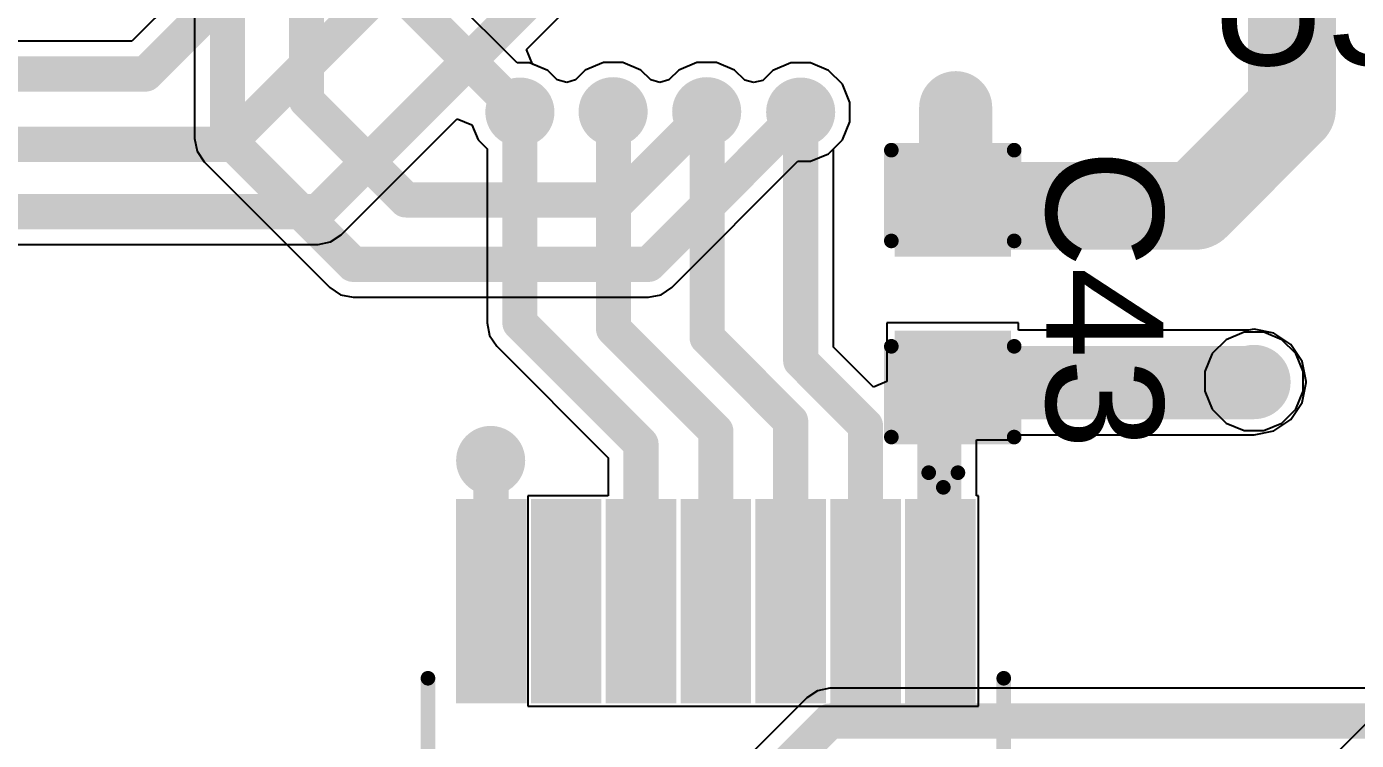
# Model space of a CAD drawing. Header units: millimetres. Extents: x -0.34 to 5.78, y -0.39 to 4.37.
# Drawn here: x 4.7293 to 5.184, y 2.4814 to 2.7252 of the extents above; entities that cross this region are included whole.
import ezdxf

# ---------------------------------------------------------------- set-up
doc = ezdxf.new("R2010")
doc.units = ezdxf.units.MM
doc.header["$MEASUREMENT"] = 0
for name, color, linetype in [('BottomLayer', 5, 'Continuous'), ('BottomSolder', 6, 'Continuous'), ('TopLayer', 1, 'Continuous'), ('TopOverlay', 2, 'Continuous'), ('TopPaste', 8, 'Continuous'), ('TopSolder', 216, 'Continuous'), ('ViaHoleLayer', 16, 'Continuous')]:
    doc.layers.add(name, color=color, linetype=linetype)
doc.styles.add('Arial', font='', dxfattribs={"height": 0.2})
doc.styles.get('Arial').set_extended_font_data('Arial')

# ---------------------------------------------------------------- blocks, each defined once
blk = doc.blocks.new('14_TSSOP_8')
at = {"layer": 'TopLayer'}
for points in [[(-0.1439, 0.08484), (-0.08209, 0.08484), (-0.08209, 0.0687), (-0.1439, 0.0687)], [(0.08209, 0.08484), (0.1439, 0.08484), (0.1439, 0.0687), (0.08209, 0.0687)], [(-0.1439, 0.05925), (-0.08209, 0.05925), (-0.08209, 0.04311), (-0.1439, 0.04311)], [(0.08209, 0.05925), (0.1439, 0.05925), (0.1439, 0.04311), (0.08209, 0.04311)], [(-0.1439, 0.03366), (-0.08209, 0.03366), (-0.08209, 0.01752), (-0.1439, 0.01752)], [(0.08209, 0.03366), (0.1439, 0.03366), (0.1439, 0.01752), (0.08209, 0.01752)], [(-0.1439, 0.00807), (-0.08209, 0.00807), (-0.08209, -0.00807), (-0.1439, -0.00807)], [(0.08209, 0.00807), (0.1439, 0.00807), (0.1439, -0.00807), (0.08209, -0.00807)], [(-0.1439, -0.01752), (-0.08209, -0.01752), (-0.08209, -0.03366), (-0.1439, -0.03366)], [(0.08209, -0.01752), (0.1439, -0.01752), (0.1439, -0.03366), (0.08209, -0.03366)], [(-0.1439, -0.04311), (-0.08209, -0.04311), (-0.08209, -0.05925), (-0.1439, -0.05925)], [(0.08209, -0.04311), (0.1439, -0.04311), (0.1439, -0.05925), (0.08209, -0.05925)], [(-0.1439, -0.0687), (-0.08209, -0.0687), (-0.08209, -0.08484), (-0.1439, -0.08484)], [(0.08209, -0.0687), (0.1439, -0.0687), (0.1439, -0.08484), (0.08209, -0.08484)]]:
    blk.add_hatch(color=1, dxfattribs=at).paths.add_polyline_path(points)
at = {"layer": 'TopPaste'}
for points in [[(-0.1439, 0.08484), (-0.08209, 0.08484), (-0.08209, 0.0687), (-0.1439, 0.0687)], [(0.08209, 0.08484), (0.1439, 0.08484), (0.1439, 0.0687), (0.08209, 0.0687)], [(-0.1439, 0.05925), (-0.08209, 0.05925), (-0.08209, 0.04311), (-0.1439, 0.04311)], [(0.08209, 0.05925), (0.1439, 0.05925), (0.1439, 0.04311), (0.08209, 0.04311)], [(-0.1439, 0.03366), (-0.08209, 0.03366), (-0.08209, 0.01752), (-0.1439, 0.01752)], [(0.08209, 0.03366), (0.1439, 0.03366), (0.1439, 0.01752), (0.08209, 0.01752)], [(-0.1439, 0.00807), (-0.08209, 0.00807), (-0.08209, -0.00807), (-0.1439, -0.00807)], [(0.08209, 0.00807), (0.1439, 0.00807), (0.1439, -0.00807), (0.08209, -0.00807)], [(-0.1439, -0.01752), (-0.08209, -0.01752), (-0.08209, -0.03366), (-0.1439, -0.03366)], [(0.08209, -0.01752), (0.1439, -0.01752), (0.1439, -0.03366), (0.08209, -0.03366)], [(-0.1439, -0.04311), (-0.08209, -0.04311), (-0.08209, -0.05925), (-0.1439, -0.05925)], [(0.08209, -0.04311), (0.1439, -0.04311), (0.1439, -0.05925), (0.08209, -0.05925)], [(-0.1439, -0.0687), (-0.08209, -0.0687), (-0.08209, -0.08484), (-0.1439, -0.08484)], [(0.08209, -0.0687), (0.1439, -0.0687), (0.1439, -0.08484), (0.08209, -0.08484)]]:
    blk.add_hatch(color=8, dxfattribs=at).paths.add_polyline_path(points)
at = {"layer": 'TopSolder'}
for points in [[(-0.1479, 0.08884), (-0.07809, 0.08884), (-0.07809, 0.0647), (-0.1479, 0.0647)], [(0.07809, 0.08884), (0.1479, 0.08884), (0.1479, 0.0647), (0.07809, 0.0647)], [(-0.1479, 0.06325), (-0.07809, 0.06325), (-0.07809, 0.03911), (-0.1479, 0.03911)], [(0.07809, 0.06325), (0.1479, 0.06325), (0.1479, 0.03911), (0.07809, 0.03911)], [(-0.1479, 0.03766), (-0.07809, 0.03766), (-0.07809, 0.01352), (-0.1479, 0.01352)], [(0.07809, 0.03766), (0.1479, 0.03766), (0.1479, 0.01352), (0.07809, 0.01352)], [(-0.1479, 0.01207), (-0.07809, 0.01207), (-0.07809, -0.01207), (-0.1479, -0.01207)], [(0.07809, 0.01207), (0.1479, 0.01207), (0.1479, -0.01207), (0.07809, -0.01207)], [(-0.1479, -0.01352), (-0.07809, -0.01352), (-0.07809, -0.03766), (-0.1479, -0.03766)], [(0.07809, -0.01352), (0.1479, -0.01352), (0.1479, -0.03766), (0.07809, -0.03766)], [(-0.1479, -0.03911), (-0.07809, -0.03911), (-0.07809, -0.06325), (-0.1479, -0.06325)], [(0.07809, -0.03911), (0.1479, -0.03911), (0.1479, -0.06325), (0.07809, -0.06325)], [(-0.1479, -0.0647), (-0.07809, -0.0647), (-0.07809, -0.08884), (-0.1479, -0.08884)], [(0.07809, -0.0647), (0.1479, -0.0647), (0.1479, -0.08884), (0.07809, -0.08884)]]:
    blk.add_hatch(color=216, dxfattribs=at).paths.add_polyline_path(points)
at = {"layer": 'TopOverlay', "const_width": 0.005}
for points in [[(0.08661, 0.09843), (-0.08661, 0.09843)], [(-0.15183, 0.07777), (-0.15683, 0.08277)], [(-0.15683, 0.07277), (-0.15683, 0.08277)], [(-0.15683, 0.07277), (-0.15183, 0.07777)], [(0.08661, -0.09843), (-0.08661, -0.09843)]]:
    blk.add_lwpolyline(points, dxfattribs=at)
at = {"layer": 'TopOverlay', "const_width": 0.0025}
for points in [[(-0.08786, 0.09843, 1), (-0.08536, 0.09843, 1)], [(0.08536, 0.09843, 1), (0.08786, 0.09843, 1)], [(-0.15808, 0.08277, 1), (-0.15558, 0.08277, 1)], [(-0.15808, 0.08277, 1), (-0.15558, 0.08277, 1)], [(-0.15308, 0.07777, 1), (-0.15058, 0.07777, 1)], [(-0.15308, 0.07777, 1), (-0.15058, 0.07777, 1)], [(-0.15808, 0.07277, 1), (-0.15558, 0.07277, 1)], [(-0.15808, 0.07277, 1), (-0.15558, 0.07277, 1)], [(-0.08786, -0.09843, 1), (-0.08536, -0.09843, 1)], [(0.08536, -0.09843, 1), (0.08786, -0.09843, 1)]]:
    blk.add_lwpolyline(points, format="xyb", close=True, dxfattribs=at)
blk = doc.blocks.new('C___0603_107')
at = {"layer": 'TopLayer'}
for points in [[(-0.015, 0.0175), (-0.015, -0.0175), (-0.045, -0.0175), (-0.045, 0.0175)], [(0.045, 0.0175), (0.045, -0.0175), (0.015, -0.0175), (0.015, 0.0175)]]:
    blk.add_hatch(color=1, dxfattribs=at).paths.add_polyline_path(points)
at = {"layer": 'TopPaste'}
for points in [[(-0.015, 0.0175), (-0.015, -0.0175), (-0.045, -0.0175), (-0.045, 0.0175)], [(0.045, 0.0175), (0.045, -0.0175), (0.015, -0.0175), (0.015, 0.0175)]]:
    blk.add_hatch(color=8, dxfattribs=at).paths.add_polyline_path(points)
at = {"layer": 'TopSolder'}
for points in [[(-0.01264, 0.01986), (-0.01264, -0.01986), (-0.04736, -0.01986), (-0.04736, 0.01986)], [(0.04736, 0.01986), (0.04736, -0.01986), (0.01264, -0.01986), (0.01264, 0.01986)]]:
    blk.add_hatch(color=216, dxfattribs=at).paths.add_polyline_path(points)
at = {"layer": 'TopOverlay', "const_width": 0.005}
for points in [[(-0.049, 0.021), (-0.018, 0.021)], [(-0.049, 0.021), (-0.049, -0.021)], [(0.018, 0.021), (0.049, 0.021)], [(0.049, 0.021), (0.049, -0.021)], [(-0.049, -0.021), (-0.018, -0.021)], [(0.018, -0.021), (0.049, -0.021)]]:
    blk.add_lwpolyline(points, dxfattribs=at)
at = {"layer": 'TopOverlay', "const_width": 0.0025}
for points in [[(-0.05025, 0.021, 1), (-0.04775, 0.021, 1)], [(-0.05025, 0.021, 1), (-0.04775, 0.021, 1)], [(-0.01925, 0.021, 1), (-0.01675, 0.021, 1)], [(0.01675, 0.021, 1), (0.01925, 0.021, 1)], [(0.04775, 0.021, 1), (0.05025, 0.021, 1)], [(0.04775, 0.021, 1), (0.05025, 0.021, 1)], [(-0.05025, -0.021, 1), (-0.04775, -0.021, 1)], [(-0.05025, -0.021, 1), (-0.04775, -0.021, 1)], [(-0.01925, -0.021, 1), (-0.01675, -0.021, 1)], [(0.01675, -0.021, 1), (0.01925, -0.021, 1)], [(0.04775, -0.021, 1), (0.05025, -0.021, 1)], [(0.04775, -0.021, 1), (0.05025, -0.021, 1)]]:
    blk.add_lwpolyline(points, format="xyb", close=True, dxfattribs=at)

msp = doc.modelspace()

# ---------------------------------------------------------------- hatches: boundary and pattern name
at = {"layer": 'BottomLayer'}
h = msp.add_hatch(color=5, dxfattribs=at)
edge = h.paths.add_edge_path()
edge.add_arc((4.898, 2.696), 0.01181, 0, 360)
h = msp.add_hatch(color=5, dxfattribs=at)
edge = h.paths.add_edge_path()
edge.add_arc((4.92987, 2.69613), 0.01181, 0, 360)
h = msp.add_hatch(color=5, dxfattribs=at)
edge = h.paths.add_edge_path()
edge.add_arc((4.96187, 2.69613), 0.01181, 0, 360)
h = msp.add_hatch(color=5, dxfattribs=at)
edge = h.paths.add_edge_path()
edge.add_arc((4.994, 2.696), 0.01181, 0, 360)
h = msp.add_hatch(color=5, dxfattribs=at)
edge = h.paths.add_edge_path()
edge.add_arc((5.047, 2.6975), 0.01181, 0, 360)
h = msp.add_hatch(color=5, dxfattribs=at)
edge = h.paths.add_edge_path()
edge.add_arc((5.149, 2.604), 0.01181, 0, 360)
h = msp.add_hatch(color=5, dxfattribs=at)
edge = h.paths.add_edge_path()
edge.add_arc((4.888, 2.577), 0.01181, 0, 360)
at = {"layer": 'BottomSolder'}
h = msp.add_hatch(color=6, dxfattribs=at)
edge = h.paths.add_edge_path()
edge.add_arc((4.898, 2.696), 0.00991, 0, 360)
h = msp.add_hatch(color=6, dxfattribs=at)
edge = h.paths.add_edge_path()
edge.add_arc((4.92987, 2.69613), 0.00991, 0, 360)
h = msp.add_hatch(color=6, dxfattribs=at)
edge = h.paths.add_edge_path()
edge.add_arc((4.96187, 2.69613), 0.00991, 0, 360)
h = msp.add_hatch(color=6, dxfattribs=at)
edge = h.paths.add_edge_path()
edge.add_arc((4.994, 2.696), 0.00991, 0, 360)
h = msp.add_hatch(color=6, dxfattribs=at)
edge = h.paths.add_edge_path()
edge.add_arc((5.047, 2.6975), 0.00991, 0, 360)
h = msp.add_hatch(color=6, dxfattribs=at)
edge = h.paths.add_edge_path()
edge.add_arc((5.149, 2.604), 0.00991, 0, 360)
h = msp.add_hatch(color=6, dxfattribs=at)
edge = h.paths.add_edge_path()
edge.add_arc((4.888, 2.577), 0.00991, 0, 360)
at = {"layer": 'TopLayer'}
h = msp.add_hatch(color=1, dxfattribs=at)
edge = h.paths.add_edge_path()
edge.add_arc((4.898, 2.696), 0.01181, 0, 360)
h = msp.add_hatch(color=1, dxfattribs=at)
edge = h.paths.add_edge_path()
edge.add_arc((4.92987, 2.69613), 0.01181, 0, 360)
h = msp.add_hatch(color=1, dxfattribs=at)
edge = h.paths.add_edge_path()
edge.add_arc((4.96187, 2.69613), 0.01181, 0, 360)
h = msp.add_hatch(color=1, dxfattribs=at)
edge = h.paths.add_edge_path()
edge.add_arc((4.994, 2.696), 0.01181, 0, 360)
h = msp.add_hatch(color=1, dxfattribs=at)
edge = h.paths.add_edge_path()
edge.add_arc((5.047, 2.6975), 0.01181, 0, 360)
h = msp.add_hatch(color=1, dxfattribs=at)
edge = h.paths.add_edge_path()
edge.add_arc((5.149, 2.604), 0.01181, 0, 360)
h = msp.add_hatch(color=1, dxfattribs=at)
edge = h.paths.add_edge_path()
edge.add_arc((4.888, 2.577), 0.01181, 0, 360)
at = {"layer": 'TopSolder'}
h = msp.add_hatch(color=216, dxfattribs=at)
edge = h.paths.add_edge_path()
edge.add_arc((4.898, 2.696), 0.00991, 0, 360)
h = msp.add_hatch(color=216, dxfattribs=at)
edge = h.paths.add_edge_path()
edge.add_arc((4.92987, 2.69613), 0.00991, 0, 360)
h = msp.add_hatch(color=216, dxfattribs=at)
edge = h.paths.add_edge_path()
edge.add_arc((4.96187, 2.69613), 0.00991, 0, 360)
h = msp.add_hatch(color=216, dxfattribs=at)
edge = h.paths.add_edge_path()
edge.add_arc((4.994, 2.696), 0.00991, 0, 360)
h = msp.add_hatch(color=216, dxfattribs=at)
edge = h.paths.add_edge_path()
edge.add_arc((5.047, 2.6975), 0.00991, 0, 360)
h = msp.add_hatch(color=216, dxfattribs=at)
edge = h.paths.add_edge_path()
edge.add_arc((5.149, 2.604), 0.00991, 0, 360)
h = msp.add_hatch(color=216, dxfattribs=at)
edge = h.paths.add_edge_path()
edge.add_arc((4.888, 2.577), 0.00991, 0, 360)
at = {"layer": 'ViaHoleLayer'}
h = msp.add_hatch(color=16, dxfattribs=at)
edge = h.paths.add_edge_path()
edge.add_arc((4.898, 2.696), 0.00591, 0, 360)
h = msp.add_hatch(color=16, dxfattribs=at)
edge = h.paths.add_edge_path()
edge.add_arc((4.92987, 2.69613), 0.00591, 0, 360)
h = msp.add_hatch(color=16, dxfattribs=at)
edge = h.paths.add_edge_path()
edge.add_arc((4.96187, 2.69613), 0.00591, 0, 360)
h = msp.add_hatch(color=16, dxfattribs=at)
edge = h.paths.add_edge_path()
edge.add_arc((4.994, 2.696), 0.00591, 0, 360)
h = msp.add_hatch(color=16, dxfattribs=at)
edge = h.paths.add_edge_path()
edge.add_arc((5.047, 2.6975), 0.00591, 0, 360)
h = msp.add_hatch(color=16, dxfattribs=at)
edge = h.paths.add_edge_path()
edge.add_arc((5.149, 2.604), 0.00591, 0, 360)
h = msp.add_hatch(color=16, dxfattribs=at)
edge = h.paths.add_edge_path()
edge.add_arc((4.888, 2.577), 0.00591, 0, 360)

# ---------------------------------------------------------------- linework, layer by layer
at = {"layer": 'BottomLayer'}
for p, q in [((4.78678, 2.98535), (4.78678, 2.687)), ((4.89705, 2.71281), (4.86222, 2.74765)), ((4.90134, 2.71281), (4.89705, 2.71281)), ((4.90752, 2.71025), (4.90134, 2.71281)), ((4.91077, 2.70701), (4.90752, 2.71025)), ((4.92035, 2.71038), (4.91703, 2.70706)), ((4.92653, 2.71294), (4.92035, 2.71038)), ((4.93321, 2.71294), (4.92653, 2.71294)), ((4.93939, 2.71038), (4.93321, 2.71294)), ((4.94277, 2.70701), (4.93939, 2.71038)), ((4.95235, 2.71038), (4.94897, 2.70701)), ((4.95853, 2.71294), (4.95235, 2.71038)), ((4.96521, 2.71294), (4.95853, 2.71294)), ((4.97139, 2.71038), (4.96521, 2.71294)), ((4.9749, 2.70688), (4.97139, 2.71038)), ((4.98448, 2.71025), (4.98105, 2.70682)), ((4.99066, 2.71281), (4.98448, 2.71025)), ((4.99734, 2.71281), (4.99066, 2.71281)), ((5.00352, 2.71025), (4.99734, 2.71281)), ((5.00825, 2.70552), (5.00352, 2.71025)), ((4.91403, 2.7061), (4.91077, 2.70701)), ((4.91703, 2.70706), (4.91403, 2.7061)), ((4.94587, 2.70614), (4.94277, 2.70701)), ((4.94897, 2.70701), (4.94587, 2.70614)), ((4.97783, 2.70606), (4.9749, 2.70688)), ((4.98105, 2.70682), (4.97783, 2.70606)), ((5.01081, 2.69934), (5.00825, 2.70552)), ((5.01081, 2.69266), (5.01081, 2.69934)), ((5.00825, 2.68648), (5.01081, 2.69266)), ((4.78678, 2.687), (4.78678, 2.687)), ((4.78678, 2.687), (4.78764, 2.68271)), ((4.78764, 2.68271), (4.79007, 2.67907)), ((5.00352, 2.68175), (5.00825, 2.68648)), ((4.79007, 2.67907), (4.83307, 2.63607)), ((4.94993, 2.63607), (4.99305, 2.67919)), ((4.99305, 2.67919), (4.99734, 2.67919)), ((4.99734, 2.67919), (5.00352, 2.68175)), ((4.83307, 2.63607), (4.83307, 2.63607)), ((4.83307, 2.63607), (4.83671, 2.63364)), ((4.83671, 2.63364), (4.841, 2.63278)), ((4.841, 2.63278), (4.942, 2.63278)), ((4.942, 2.63278), (4.94629, 2.63364)), ((4.942, 2.63278), (4.942, 2.63278)), ((4.94629, 2.63364), (4.94993, 2.63607)), ((5.14566, 2.62081), (5.13948, 2.61825)), ((5.15234, 2.62081), (5.14566, 2.62081)), ((5.15852, 2.61825), (5.15234, 2.62081)), ((5.13948, 2.61825), (5.13475, 2.61352)), ((5.16325, 2.61352), (5.15852, 2.61825)), ((5.13475, 2.61352), (5.13219, 2.60734)), ((5.16581, 2.60734), (5.16325, 2.61352)), ((5.13219, 2.60734), (5.13219, 2.60066)), ((5.16581, 2.60066), (5.16581, 2.60734)), ((5.13219, 2.60066), (5.13475, 2.59448)), ((5.16325, 2.59448), (5.16581, 2.60066)), ((5.13475, 2.59448), (5.13948, 2.58975)), ((5.15852, 2.58975), (5.16325, 2.59448)), ((5.13948, 2.58975), (5.14566, 2.58719)), ((5.14566, 2.58719), (5.15234, 2.58719)), ((5.15234, 2.58719), (5.15852, 2.58975)), ((4.99971, 2.49836), (4.99607, 2.49593)), ((5.004, 2.49922), (4.99971, 2.49836)), ((5.315, 2.49922), (5.004, 2.49922)), ((4.99607, 2.49593), (4.95707, 2.45693)), ((4.99607, 2.49593), (4.99607, 2.49593))]:
    msp.add_line(p, q, dxfattribs=at)
at = {"layer": 'BottomLayer', "const_width": 0.012}
for points in [[(4.825, 2.7), (4.825, 3.012)], [(4.798, 2.687), (4.798, 2.99)], [(4.851, 2.743), (4.898, 2.696)], [(4.825, 2.7), (4.859, 2.666)], [(4.932, 2.666), (4.96187, 2.69587)], [(4.942, 2.644), (4.994, 2.696)], [(4.96187, 2.69587), (4.96187, 2.69613)], [(4.798, 2.687), (4.841, 2.644)], [(4.859, 2.666), (4.932, 2.666)], [(4.841, 2.644), (4.942, 2.644)], [(4.965, 2.449), (5.004, 2.488)], [(5.004, 2.488), (5.315, 2.488)]]:
    msp.add_lwpolyline(points, dxfattribs=at)
at = {"layer": 'BottomLayer', "const_width": 0.006}
for points in [[(4.822, 2.7, 1), (4.828, 2.7, 1)], [(4.822, 2.7, 1), (4.828, 2.7, 1)], [(4.895, 2.696, 1), (4.901, 2.696, 1)], [(4.95887, 2.69613, 1), (4.96487, 2.69613, 1)], [(4.95887, 2.69587, 1), (4.96487, 2.69587, 1)], [(4.95887, 2.69587, 1), (4.96487, 2.69587, 1)], [(4.991, 2.696, 1), (4.997, 2.696, 1)], [(4.795, 2.687, 1), (4.801, 2.687, 1)], [(4.795, 2.687, 1), (4.801, 2.687, 1)], [(4.856, 2.666, 1), (4.862, 2.666, 1)], [(4.856, 2.666, 1), (4.862, 2.666, 1)], [(4.929, 2.666, 1), (4.935, 2.666, 1)], [(4.929, 2.666, 1), (4.935, 2.666, 1)], [(4.838, 2.644, 1), (4.844, 2.644, 1)], [(4.838, 2.644, 1), (4.844, 2.644, 1)], [(4.939, 2.644, 1), (4.945, 2.644, 1)], [(4.939, 2.644, 1), (4.945, 2.644, 1)], [(5.001, 2.488, 1), (5.007, 2.488, 1)], [(5.001, 2.488, 1), (5.007, 2.488, 1)]]:
    msp.add_lwpolyline(points, format="xyb", close=True, dxfattribs=at)
at = {"layer": 'TopLayer'}
for p, q in [((4.80078, 2.75565), (4.76535, 2.72022)), ((4.90029, 2.71743), (4.91993, 2.73707)), ((4.76535, 2.72022), (4.073, 2.72022)), ((4.90233, 2.7124), (4.90029, 2.71743)), ((4.90752, 2.71025), (4.90233, 2.7124)), ((4.91077, 2.70701), (4.90752, 2.71025)), ((4.92035, 2.71038), (4.91703, 2.70706)), ((4.92653, 2.71294), (4.92035, 2.71038)), ((4.93321, 2.71294), (4.92653, 2.71294)), ((4.93939, 2.71038), (4.93321, 2.71294)), ((4.94277, 2.70701), (4.93939, 2.71038)), ((4.95235, 2.71038), (4.94897, 2.70701)), ((4.95853, 2.71294), (4.95235, 2.71038)), ((4.96521, 2.71294), (4.95853, 2.71294)), ((4.97139, 2.71038), (4.96521, 2.71294)), ((4.9749, 2.70688), (4.97139, 2.71038)), ((4.98448, 2.71025), (4.98105, 2.70682)), ((4.99066, 2.71281), (4.98448, 2.71025)), ((4.99734, 2.71281), (4.99066, 2.71281)), ((5.00352, 2.71025), (4.99734, 2.71281)), ((5.00825, 2.70552), (5.00352, 2.71025)), ((4.91403, 2.7061), (4.91077, 2.70701)), ((4.91703, 2.70706), (4.91403, 2.7061)), ((4.94587, 2.70614), (4.94277, 2.70701)), ((4.94897, 2.70701), (4.94587, 2.70614)), ((4.97783, 2.70606), (4.9749, 2.70688)), ((4.98105, 2.70682), (4.97783, 2.70606)), ((5.01081, 2.69934), (5.00825, 2.70552)), ((5.01081, 2.69266), (5.01081, 2.69934)), ((4.83693, 2.65407), (4.87657, 2.69371)), ((4.87657, 2.69371), (4.8816, 2.69167)), ((4.8816, 2.69167), (4.88375, 2.68648)), ((5.00825, 2.68648), (5.01081, 2.69266)), ((4.88375, 2.68648), (4.88678, 2.68344)), ((4.88678, 2.68344), (4.88678, 2.624)), ((5.00522, 2.68344), (5.00825, 2.68648)), ((5.00522, 2.61569), (5.00522, 2.68344)), ((4.18165, 2.65078), (4.829, 2.65078)), ((4.829, 2.65078), (4.83329, 2.65164)), ((4.829, 2.65078), (4.829, 2.65078)), ((4.83329, 2.65164), (4.83693, 2.65407)), ((4.88678, 2.624), (4.88678, 2.624)), ((4.88678, 2.624), (4.88764, 2.61971)), ((5.0685, 2.624), (5.0235, 2.624)), ((5.0235, 2.624), (5.0235, 2.60394)), ((5.0685, 2.62146), (5.0685, 2.624)), ((4.88764, 2.61971), (4.89007, 2.61607)), ((5.14706, 2.62146), (5.0685, 2.62146)), ((5.149, 2.62184), (5.14706, 2.62146)), ((5.15583, 2.62048), (5.149, 2.62184)), ((5.16162, 2.61662), (5.15583, 2.62048)), ((4.89007, 2.61607), (4.92819, 2.57795)), ((5.01888, 2.60202), (5.00522, 2.61569)), ((5.16548, 2.61083), (5.16162, 2.61662)), ((5.16684, 2.604), (5.16548, 2.61083)), ((5.0235, 2.60394), (5.01888, 2.60202)), ((5.16548, 2.59679), (5.16684, 2.60361)), ((5.16684, 2.60361), (5.16684, 2.604)), ((5.16162, 2.591), (5.16548, 2.59679)), ((5.149, 2.58577), (5.15583, 2.58713)), ((5.15583, 2.58713), (5.16162, 2.591)), ((5.05413, 2.5649), (5.05413, 2.584)), ((5.05413, 2.584), (5.0685, 2.584)), ((5.0685, 2.584), (5.0685, 2.58577)), ((5.0685, 2.58577), (5.149, 2.58577)), ((4.92819, 2.57795), (4.92819, 2.5649)), ((4.92819, 2.5649), (4.90075, 2.5649)), ((4.90075, 2.5649), (4.90075, 2.49309)), ((5.05484, 2.5649), (5.05413, 2.5649)), ((5.05484, 2.49309), (5.05484, 2.5649)), ((5.20007, 2.49993), (5.07535, 2.37522)), ((4.90075, 2.49309), (5.05484, 2.49309))]:
    msp.add_line(p, q, dxfattribs=at)
for points, const_width in [([(5.162, 2.697), (5.162, 2.799)], 0.03), ([(4.77, 2.709), (4.812, 2.751)], 0.012), ([(4.798, 2.685), (4.862, 2.749)], 0.012), ([(4.829, 2.662), (4.912, 2.745)], 0.012), ([(4.073, 2.709), (4.77, 2.709)], 0.012), ([(5.047, 2.664), (5.047, 2.6975)], 0.025), ([(5.129, 2.664), (5.162, 2.697)], 0.03), ([(4.898, 2.624), (4.898, 2.696)], 0.012), ([(4.92987, 2.69613), (4.93, 2.696)], 0.012), ([(4.93, 2.622), (4.93, 2.696)], 0.012), ([(4.96187, 2.69613), (4.962, 2.696)], 0.012), ([(4.962, 2.619), (4.962, 2.696)], 0.012), ([(4.994, 2.61104), (4.994, 2.696)], 0.012), ([(4.159, 2.685), (4.798, 2.685)], 0.012), ([(5.047, 2.664), (5.129, 2.664)], 0.03), ([(5.046, 2.664), (5.047, 2.664)], 0.025), ([(4.177, 2.662), (4.829, 2.662)], 0.012), ([(4.898, 2.624), (4.93941, 2.58259)], 0.012), ([(4.93, 2.622), (4.965, 2.587)], 0.012), ([(4.962, 2.619), (4.99059, 2.59041)], 0.012), ([(4.994, 2.61104), (5.01618, 2.58886)], 0.012), ([(5.04139, 2.60361), (5.149, 2.60361)], 0.025), ([(5.149, 2.60361), (5.149, 2.604)], 0.025), ([(5.04139, 2.52938), (5.04139, 2.60361)], 0.015), ([(4.99059, 2.52899), (4.99059, 2.59041)], 0.012), ([(4.965, 2.52899), (4.965, 2.587)], 0.012), ([(5.01618, 2.52899), (5.01618, 2.58886)], 0.012), ([(4.93941, 2.52899), (4.93941, 2.58259)], 0.012), ([(4.888, 2.577), (4.88811, 2.57689)], 0.012), ([(4.88811, 2.52911), (4.88811, 2.57689)], 0.012), ([(4.88811, 2.52911), (4.88823, 2.52899)], 0.012)]:
    msp.add_lwpolyline(points, dxfattribs=dict(at, const_width=const_width))
for points, const_width in [([(4.767, 2.709, 1), (4.773, 2.709, 1)], 0.006), ([(4.767, 2.709, 1), (4.773, 2.709, 1)], 0.006), ([(5.04075, 2.6975, 1), (5.05325, 2.6975, 1)], 0.0125), ([(5.1545, 2.697, 1), (5.1695, 2.697, 1)], 0.015), ([(5.1545, 2.697, 1), (5.1695, 2.697, 1)], 0.015), ([(4.895, 2.696, 1), (4.901, 2.696, 1)], 0.006), ([(4.92687, 2.69613, 1), (4.93287, 2.69613, 1)], 0.006), ([(4.927, 2.696, 1), (4.933, 2.696, 1)], 0.006), ([(4.927, 2.696, 1), (4.933, 2.696, 1)], 0.006), ([(4.95887, 2.69613, 1), (4.96487, 2.69613, 1)], 0.006), ([(4.959, 2.696, 1), (4.965, 2.696, 1)], 0.006), ([(4.959, 2.696, 1), (4.965, 2.696, 1)], 0.006), ([(4.991, 2.696, 1), (4.997, 2.696, 1)], 0.006), ([(4.795, 2.685, 1), (4.801, 2.685, 1)], 0.006), ([(4.795, 2.685, 1), (4.801, 2.685, 1)], 0.006), ([(5.0395, 2.664, 1), (5.0545, 2.664, 1)], 0.015), ([(5.1215, 2.664, 1), (5.1365, 2.664, 1)], 0.015), ([(5.1215, 2.664, 1), (5.1365, 2.664, 1)], 0.015), ([(5.03975, 2.664, 1), (5.05225, 2.664, 1)], 0.0125), ([(5.04075, 2.664, 1), (5.05325, 2.664, 1)], 0.0125), ([(5.04075, 2.664, 1), (5.05325, 2.664, 1)], 0.0125), ([(4.826, 2.662, 1), (4.832, 2.662, 1)], 0.006), ([(4.826, 2.662, 1), (4.832, 2.662, 1)], 0.006), ([(4.895, 2.624, 1), (4.901, 2.624, 1)], 0.006), ([(4.895, 2.624, 1), (4.901, 2.624, 1)], 0.006), ([(4.927, 2.622, 1), (4.933, 2.622, 1)], 0.006), ([(4.927, 2.622, 1), (4.933, 2.622, 1)], 0.006), ([(4.959, 2.619, 1), (4.965, 2.619, 1)], 0.006), ([(4.959, 2.619, 1), (4.965, 2.619, 1)], 0.006), ([(4.991, 2.61104, 1), (4.997, 2.61104, 1)], 0.006), ([(4.991, 2.61104, 1), (4.997, 2.61104, 1)], 0.006), ([(5.03514, 2.60361, 1), (5.04764, 2.60361, 1)], 0.0125), ([(5.14275, 2.604, 1), (5.15525, 2.604, 1)], 0.0125), ([(5.14275, 2.60361, 1), (5.15525, 2.60361, 1)], 0.0125), ([(5.14275, 2.60361, 1), (5.15525, 2.60361, 1)], 0.0125), ([(5.03764, 2.60361, 1), (5.04514, 2.60361, 1)], 0.0075), ([(4.98759, 2.59041, 1), (4.99359, 2.59041, 1)], 0.006), ([(4.98759, 2.59041, 1), (4.99359, 2.59041, 1)], 0.006), ([(4.962, 2.587, 1), (4.968, 2.587, 1)], 0.006), ([(4.962, 2.587, 1), (4.968, 2.587, 1)], 0.006), ([(5.01318, 2.58886, 1), (5.01918, 2.58886, 1)], 0.006), ([(5.01318, 2.58886, 1), (5.01918, 2.58886, 1)], 0.006), ([(4.93641, 2.58259, 1), (4.94241, 2.58259, 1)], 0.006), ([(4.93641, 2.58259, 1), (4.94241, 2.58259, 1)], 0.006), ([(4.885, 2.577, 1), (4.891, 2.577, 1)], 0.006), ([(4.88511, 2.57689, 1), (4.89111, 2.57689, 1)], 0.006), ([(4.88511, 2.57689, 1), (4.89111, 2.57689, 1)], 0.006), ([(4.88511, 2.52911, 1), (4.89111, 2.52911, 1)], 0.006), ([(4.88511, 2.52911, 1), (4.89111, 2.52911, 1)], 0.006), ([(4.88523, 2.52899, 1), (4.89123, 2.52899, 1)], 0.006), ([(4.93641, 2.52899, 1), (4.94241, 2.52899, 1)], 0.006), ([(4.962, 2.52899, 1), (4.968, 2.52899, 1)], 0.006), ([(4.98759, 2.52899, 1), (4.99359, 2.52899, 1)], 0.006), ([(5.01318, 2.52899, 1), (5.01918, 2.52899, 1)], 0.006), ([(5.03764, 2.52938, 1), (5.04514, 2.52938, 1)], 0.0075)]:
    msp.add_lwpolyline(points, format="xyb", close=True, dxfattribs=dict(at, const_width=const_width))

# ---------------------------------------------------------------- block references
for name, p, rotation in [('C___0603_107', (5.046, 2.634), 90), ('14_TSSOP_8', (4.965, 2.416), 270)]:
    msp.add_blockref(name, p, dxfattribs=dict(rotation=rotation))

# ---------------------------------------------------------------- texts
at = {"layer": 'TopOverlay', "style": 'Arial'}
msp.add_text('U3', height=0.04, dxfattribs=at).set_placement((5.13368, 2.71201))
msp.add_text('C43', height=0.04, rotation=270, dxfattribs=at).set_placement((5.07801, 2.68332))

doc.saveas('drawing.dxf')
